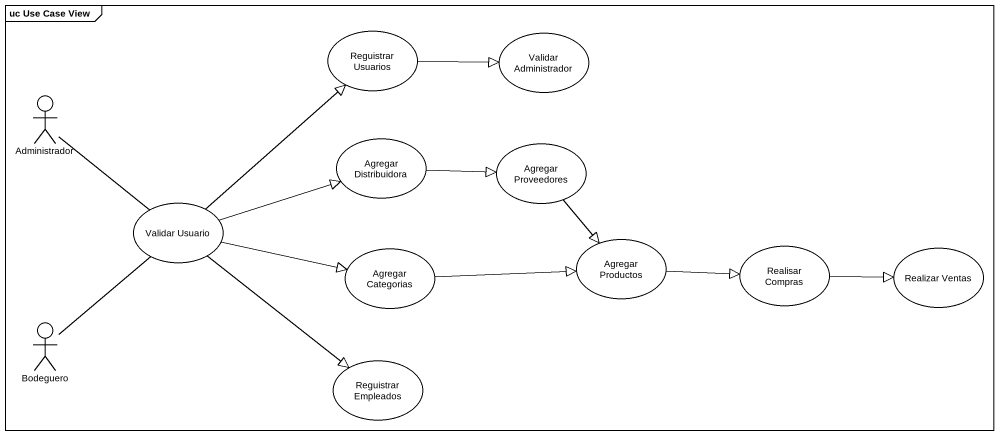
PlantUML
@startuml
mainframe uc Use Case View
usecase "Reguistrar Usuarios" as Reguistrar_Usuarios
usecase "Validar Administrador" as Validar_Administrador
actor Administrador
usecase "Agregar Distribuidora" as Agregar_Distribuidora
usecase "Agregar Proveedores" as Agregar_Proveedores
usecase "Validar Usuario" as Validar_Usuario
usecase "Agregar Categorias" as Agregar_Categorias
usecase "Agregar Productos" as Agregar_Productos
usecase "Realisar Compras" as Realisar_Compras
usecase "Realizar Ventas" as Realizar_Ventas
actor Bodeguero
usecase "Reguistrar Empleados" as Reguistrar_Empleados
Reguistrar_Usuarios -right-|> Validar_Administrador
Administrador -- Validar_Usuario
Agregar_Distribuidora -right-|> Agregar_Proveedores
Agregar_Proveedores --|> Agregar_Productos
Validar_Usuario -up-|> Reguistrar_Usuarios
Validar_Usuario -right-|> Agregar_Distribuidora
Validar_Usuario -right-|> Agregar_Categorias
Validar_Usuario --|> Reguistrar_Empleados
Agregar_Categorias -right-|> Agregar_Productos
Agregar_Productos -right-|> Realisar_Compras
Realisar_Compras -right-|> Realizar_Ventas
Bodeguero -up- Validar_Usuario
@enduml
